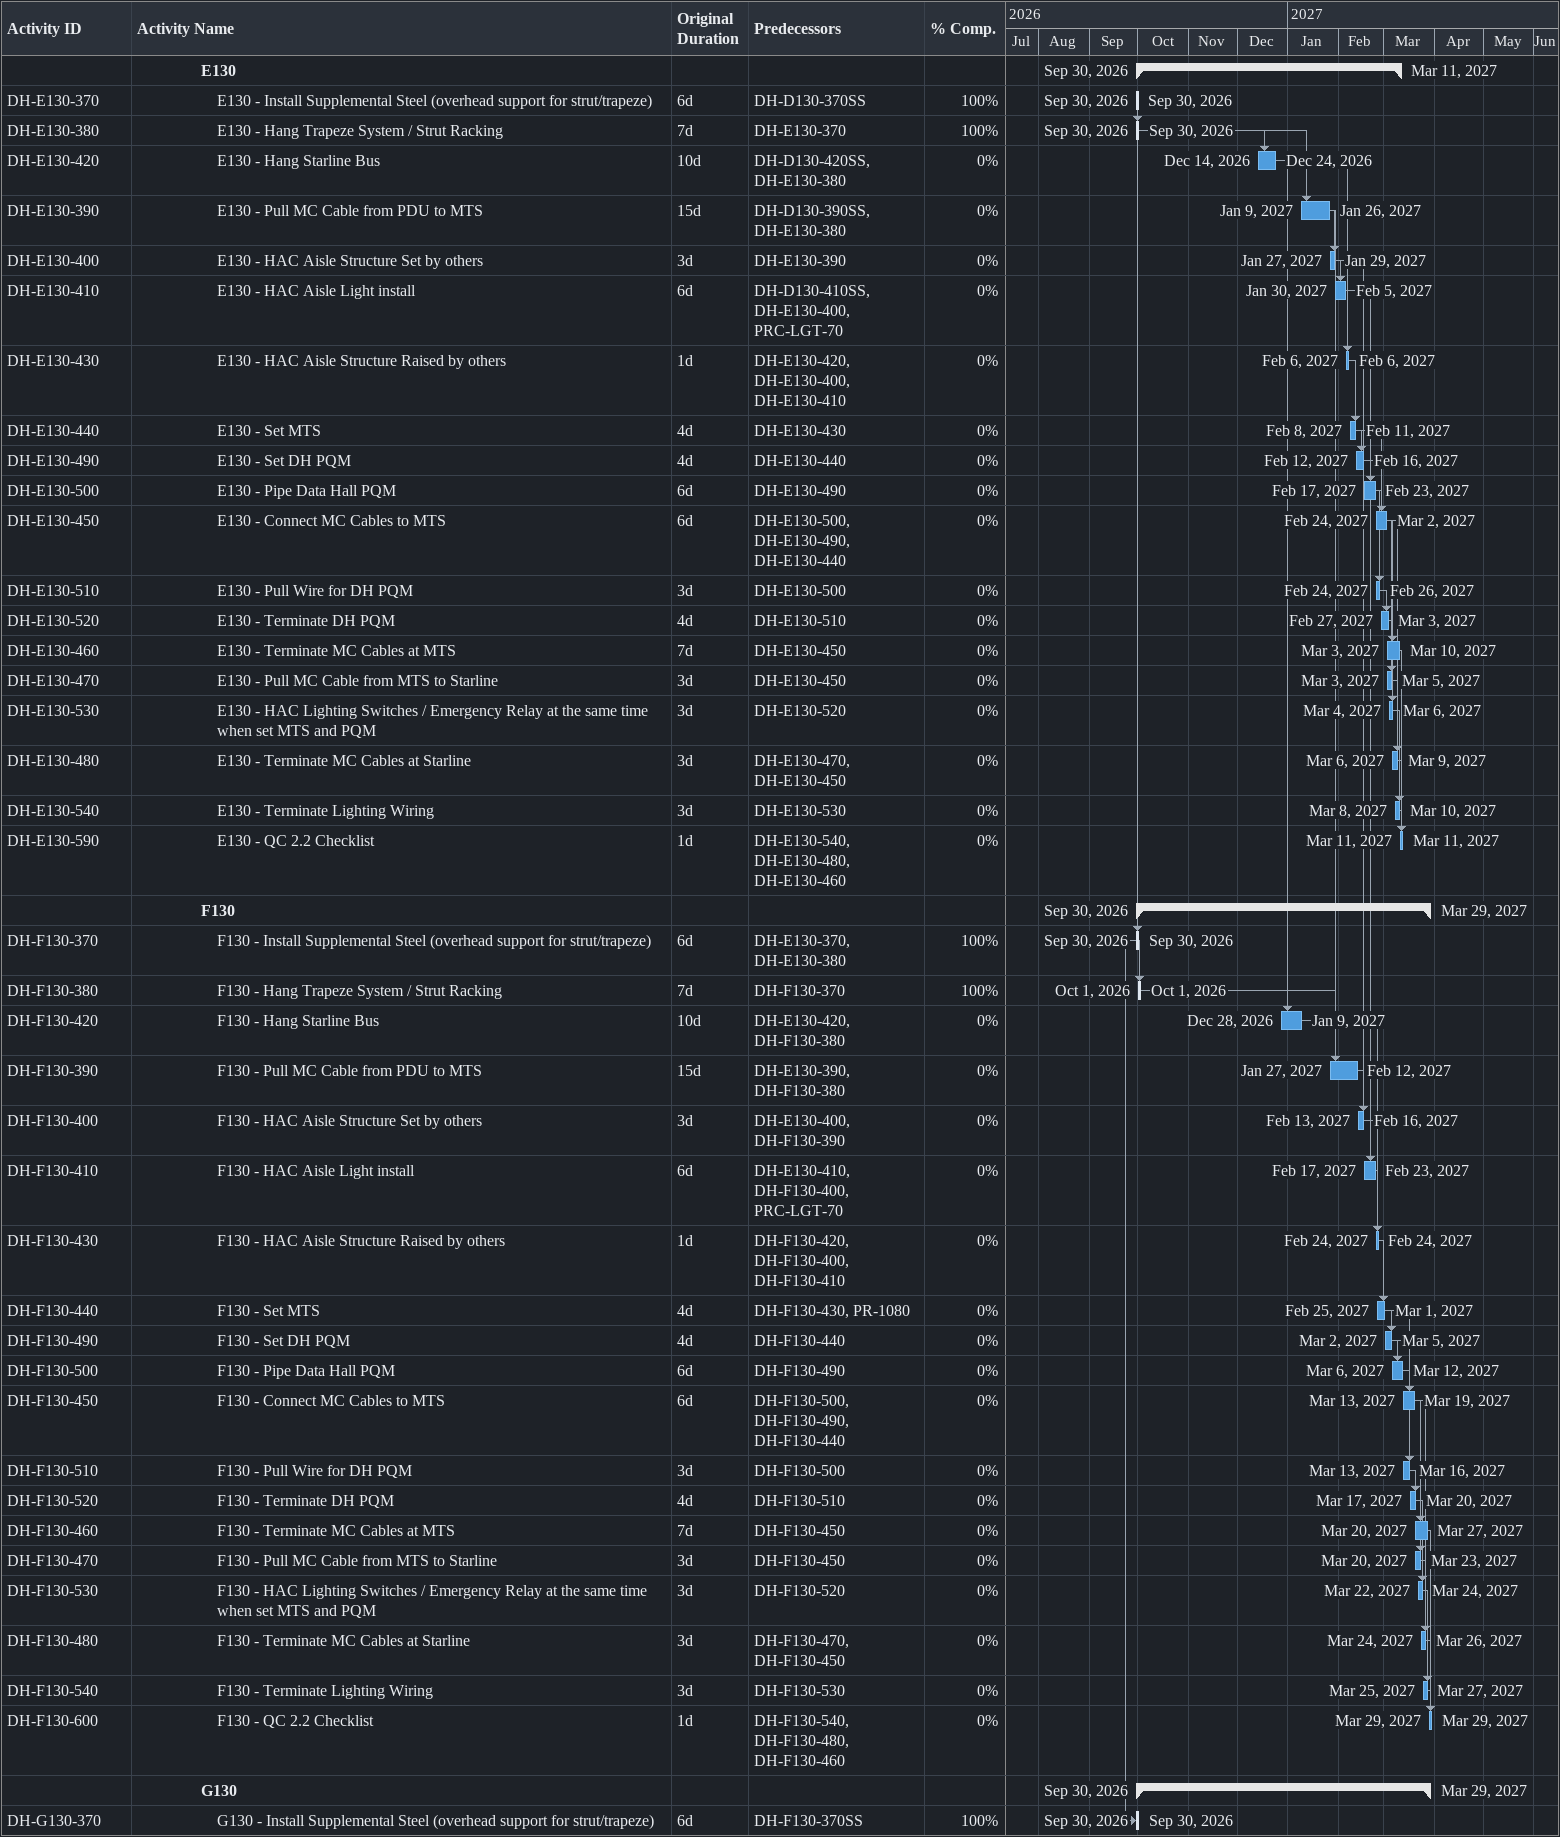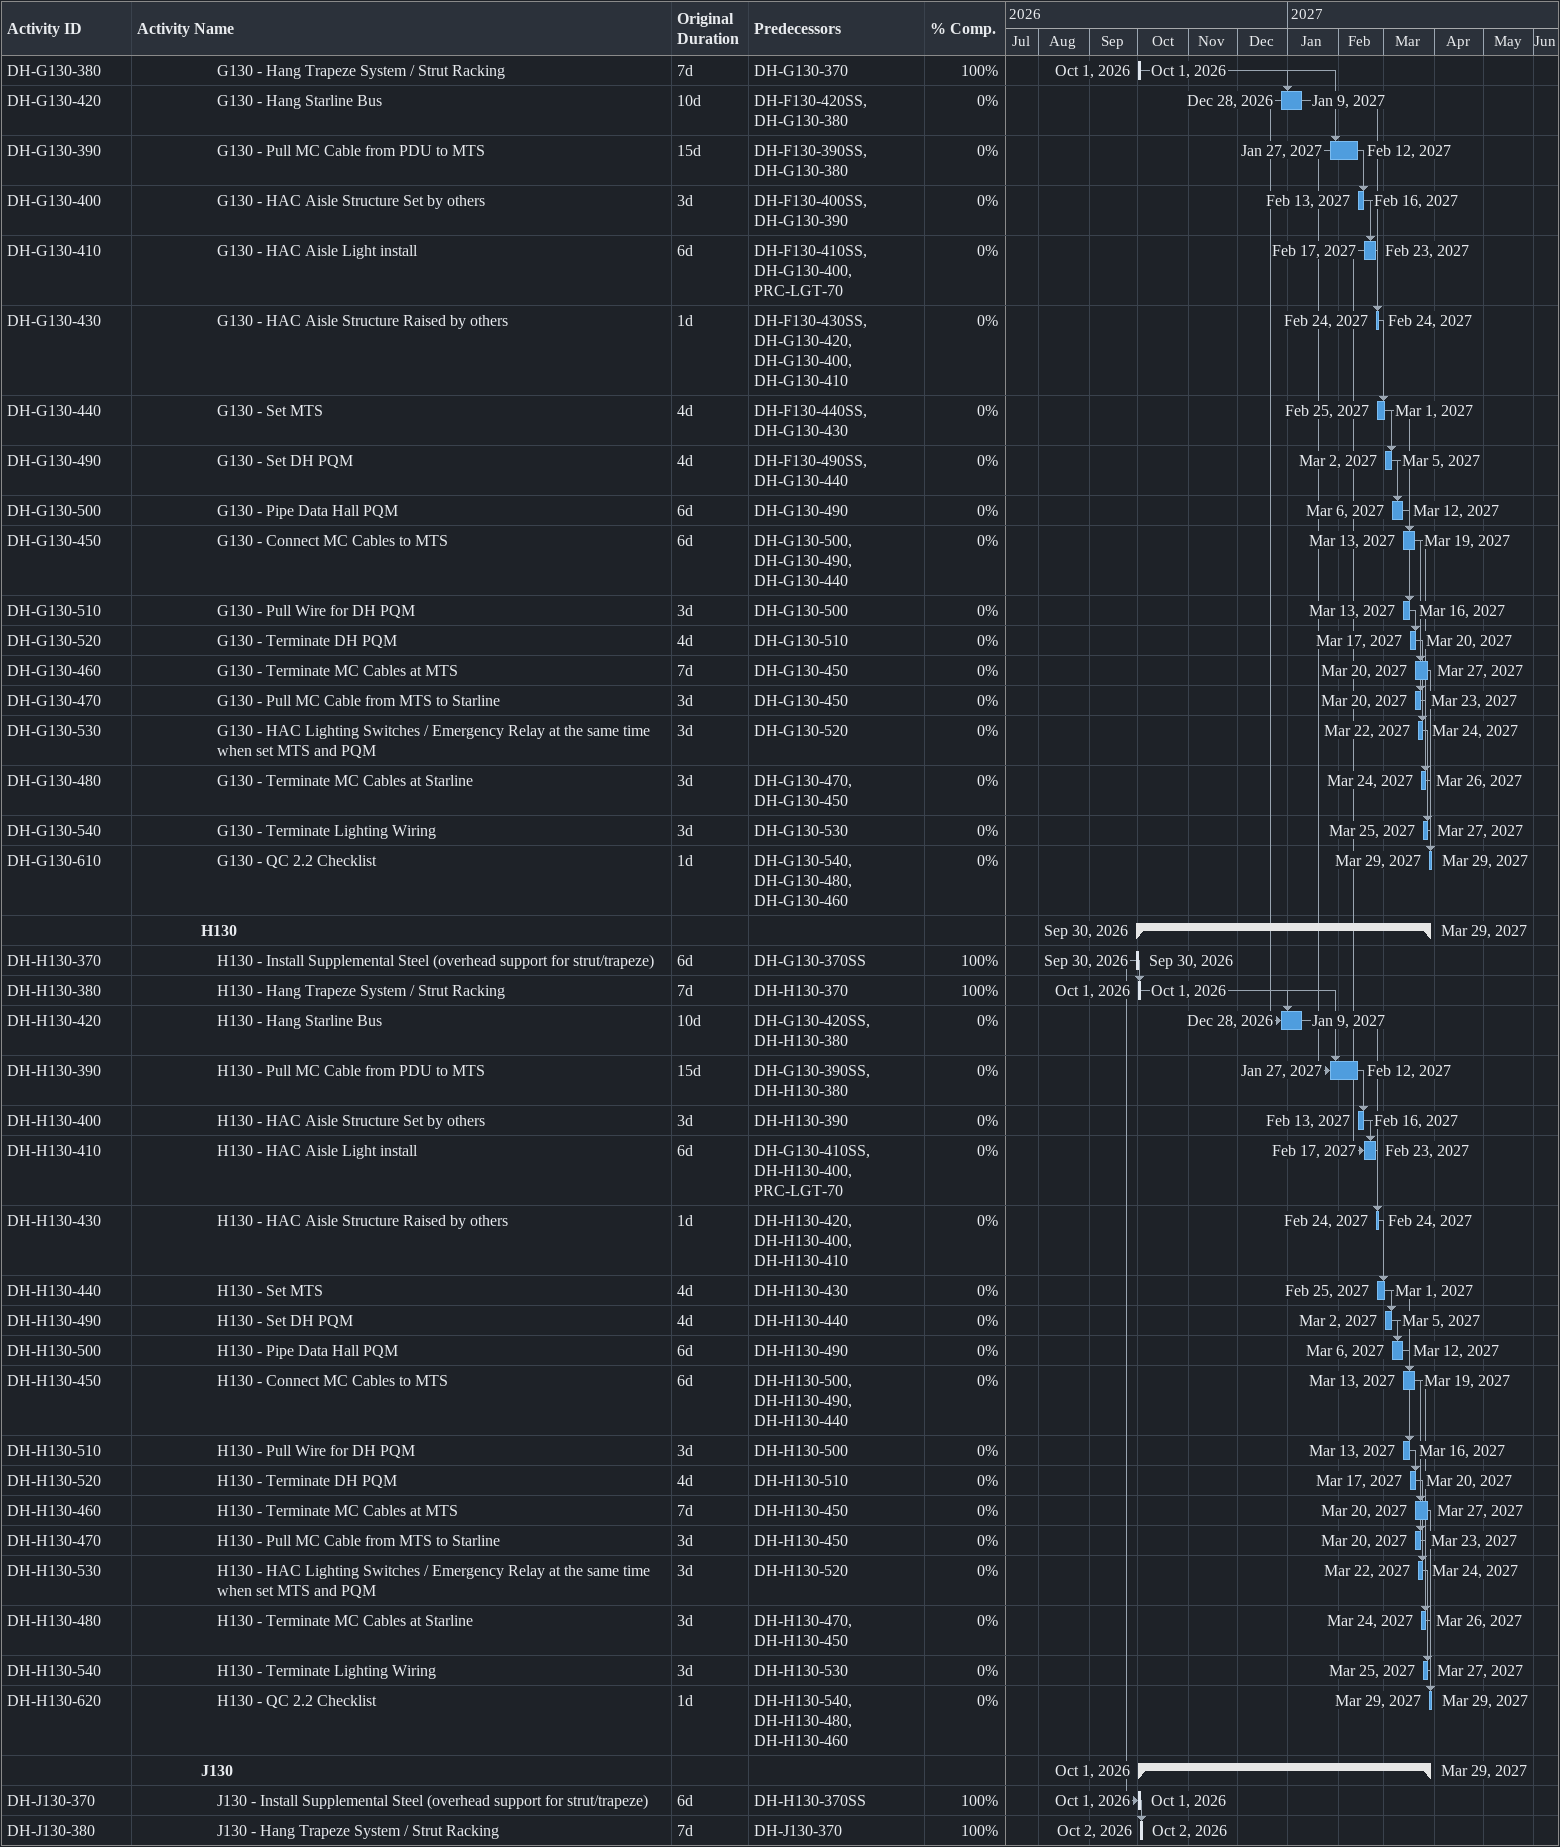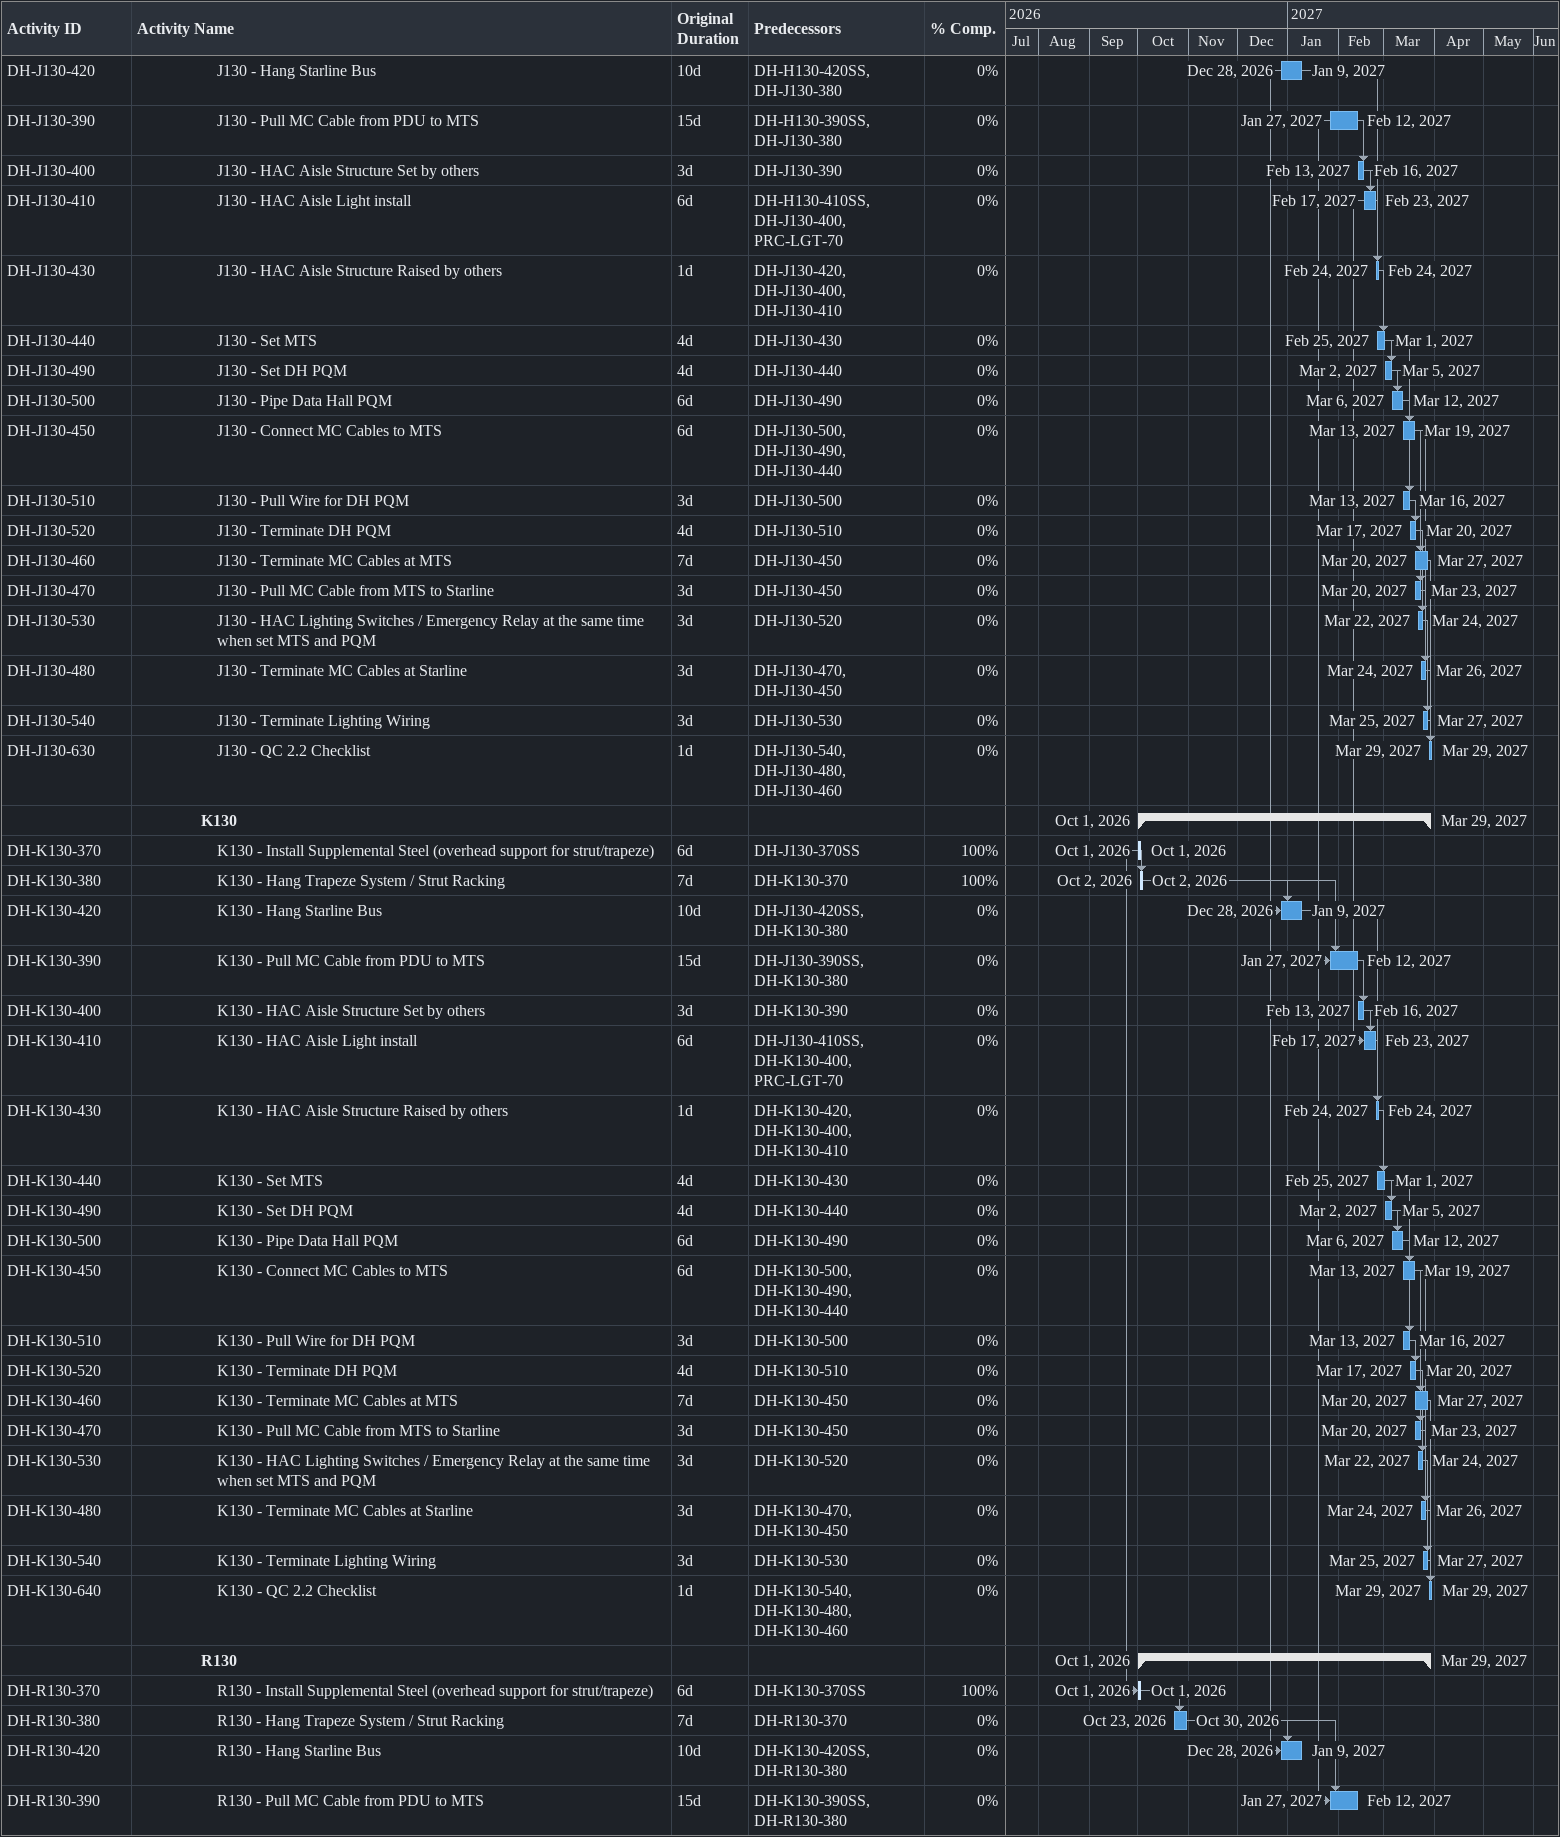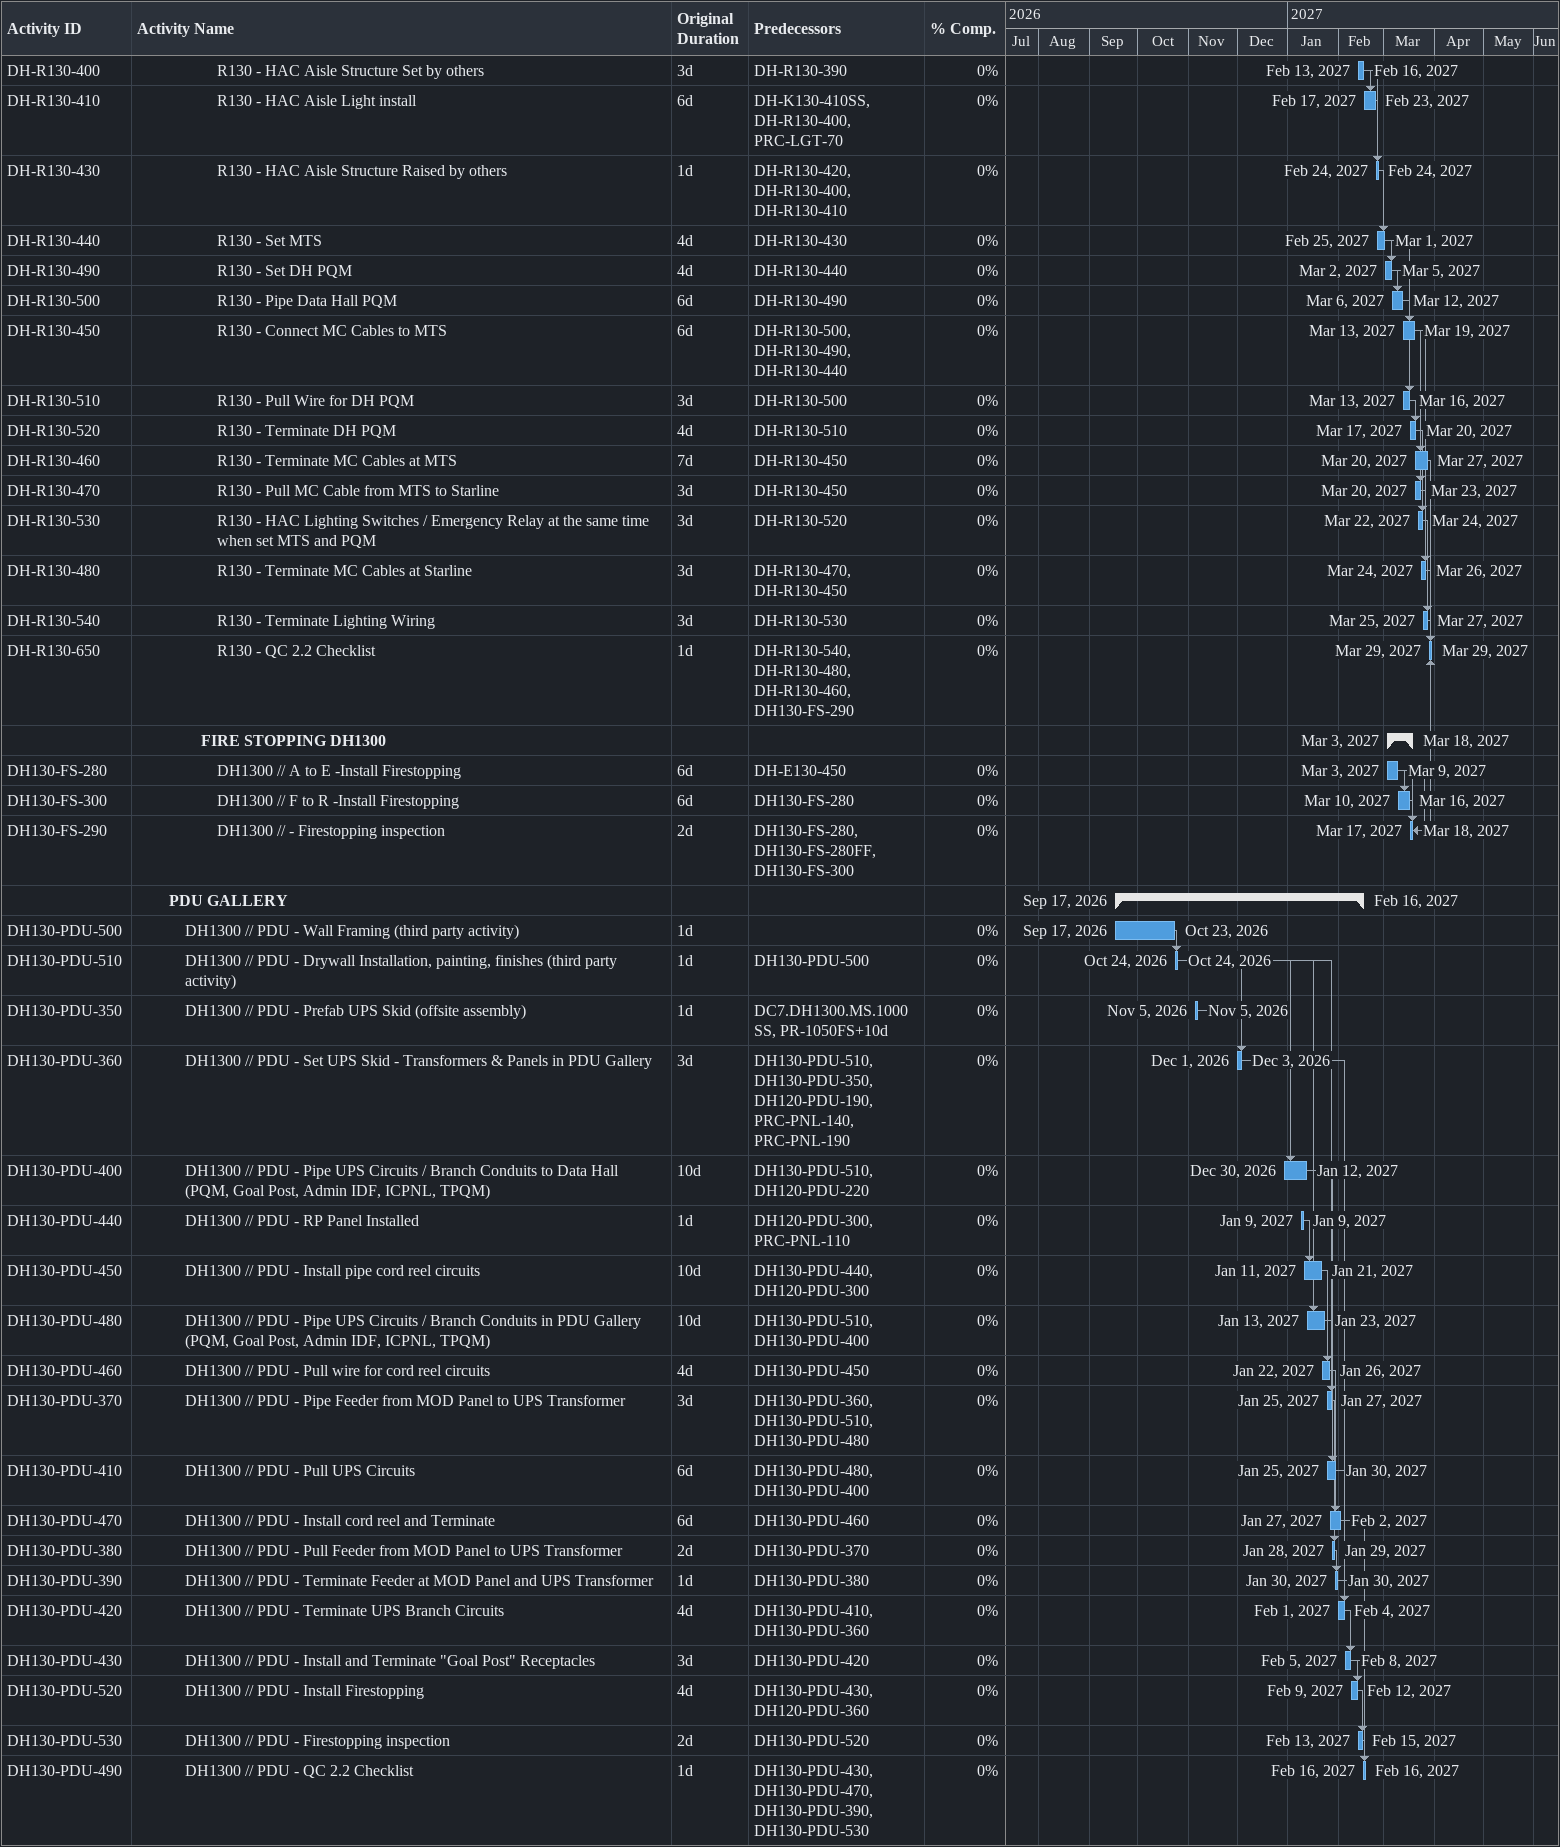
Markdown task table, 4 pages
| ID | Level | Task | Original duration | Start | Finish | Predecessors | % complete |
|---|---|---|---|---|---|---|---|
|  | 5 | **E130** |  | 2026-09-30 | 2027-03-11 |  |  |
| DH-E130-370 | 6 | E130 - Install Supplemental Steel (overhead support for strut/trapeze) | 6d | 2026-09-30 | 2026-09-30 | DH-D130-370SS | 100 |
| DH-E130-380 | 6 | E130 - Hang Trapeze System / Strut Racking | 7d | 2026-09-30 | 2026-09-30 | DH-E130-370 | 100 |
| DH-E130-420 | 6 | E130 - Hang Starline Bus | 10d | 2026-12-14 | 2026-12-24 | DH-D130-420SS, DH-E130-380 | 0 |
| DH-E130-390 | 6 | E130 - Pull MC Cable from PDU to MTS | 15d | 2027-01-09 | 2027-01-26 | DH-D130-390SS, DH-E130-380 | 0 |
| DH-E130-400 | 6 | E130 - HAC Aisle Structure Set by others | 3d | 2027-01-27 | 2027-01-29 | DH-E130-390 | 0 |
| DH-E130-410 | 6 | E130 - HAC Aisle Light install | 6d | 2027-01-30 | 2027-02-05 | DH-D130-410SS, DH-E130-400, PRC-LGT-70 | 0 |
| DH-E130-430 | 6 | E130 - HAC Aisle Structure Raised by others | 1d | 2027-02-06 | 2027-02-06 | DH-E130-420, DH-E130-400, DH-E130-410 | 0 |
| DH-E130-440 | 6 | E130 - Set MTS | 4d | 2027-02-08 | 2027-02-11 | DH-E130-430 | 0 |
| DH-E130-490 | 6 | E130 - Set DH PQM | 4d | 2027-02-12 | 2027-02-16 | DH-E130-440 | 0 |
| DH-E130-500 | 6 | E130 - Pipe Data Hall PQM | 6d | 2027-02-17 | 2027-02-23 | DH-E130-490 | 0 |
| DH-E130-450 | 6 | E130 - Connect MC Cables to MTS | 6d | 2027-02-24 | 2027-03-02 | DH-E130-500, DH-E130-490, DH-E130-440 | 0 |
| DH-E130-510 | 6 | E130 - Pull Wire for DH PQM | 3d | 2027-02-24 | 2027-02-26 | DH-E130-500 | 0 |
| DH-E130-520 | 6 | E130 - Terminate DH PQM | 4d | 2027-02-27 | 2027-03-03 | DH-E130-510 | 0 |
| DH-E130-460 | 6 | E130 - Terminate MC Cables at MTS | 7d | 2027-03-03 | 2027-03-10 | DH-E130-450 | 0 |
| DH-E130-470 | 6 | E130 - Pull MC Cable from MTS to Starline | 3d | 2027-03-03 | 2027-03-05 | DH-E130-450 | 0 |
| DH-E130-530 | 6 | E130 - HAC Lighting Switches / Emergency Relay at the same time when set MTS and PQM | 3d | 2027-03-04 | 2027-03-06 | DH-E130-520 | 0 |
| DH-E130-480 | 6 | E130 - Terminate MC Cables at Starline | 3d | 2027-03-06 | 2027-03-09 | DH-E130-470, DH-E130-450 | 0 |
| DH-E130-540 | 6 | E130 - Terminate Lighting Wiring | 3d | 2027-03-08 | 2027-03-10 | DH-E130-530 | 0 |
| DH-E130-590 | 6 | E130 - QC 2.2 Checklist | 1d | 2027-03-11 | 2027-03-11 | DH-E130-540, DH-E130-480, DH-E130-460 | 0 |
|  | 5 | **F130** |  | 2026-09-30 | 2027-03-29 |  |  |
| DH-F130-370 | 6 | F130 - Install Supplemental Steel (overhead support for strut/trapeze) | 6d | 2026-09-30 | 2026-09-30 | DH-E130-370, DH-E130-380 | 100 |
| DH-F130-380 | 6 | F130 - Hang Trapeze System / Strut Racking | 7d | 2026-10-01 | 2026-10-01 | DH-F130-370 | 100 |
| DH-F130-420 | 6 | F130 - Hang Starline Bus | 10d | 2026-12-28 | 2027-01-09 | DH-E130-420, DH-F130-380 | 0 |
| DH-F130-390 | 6 | F130 - Pull MC Cable from PDU to MTS | 15d | 2027-01-27 | 2027-02-12 | DH-E130-390, DH-F130-380 | 0 |
| DH-F130-400 | 6 | F130 - HAC Aisle Structure Set by others | 3d | 2027-02-13 | 2027-02-16 | DH-E130-400, DH-F130-390 | 0 |
| DH-F130-410 | 6 | F130 - HAC Aisle Light install | 6d | 2027-02-17 | 2027-02-23 | DH-E130-410, DH-F130-400, PRC-LGT-70 | 0 |
| DH-F130-430 | 6 | F130 - HAC Aisle Structure Raised by others | 1d | 2027-02-24 | 2027-02-24 | DH-F130-420, DH-F130-400, DH-F130-410 | 0 |
| DH-F130-440 | 6 | F130 - Set MTS | 4d | 2027-02-25 | 2027-03-01 | DH-F130-430, PR-1080 | 0 |
| DH-F130-490 | 6 | F130 - Set DH PQM | 4d | 2027-03-02 | 2027-03-05 | DH-F130-440 | 0 |
| DH-F130-500 | 6 | F130 - Pipe Data Hall PQM | 6d | 2027-03-06 | 2027-03-12 | DH-F130-490 | 0 |
| DH-F130-450 | 6 | F130 - Connect MC Cables to MTS | 6d | 2027-03-13 | 2027-03-19 | DH-F130-500, DH-F130-490, DH-F130-440 | 0 |
| DH-F130-510 | 6 | F130 - Pull Wire for DH PQM | 3d | 2027-03-13 | 2027-03-16 | DH-F130-500 | 0 |
| DH-F130-520 | 6 | F130 - Terminate DH PQM | 4d | 2027-03-17 | 2027-03-20 | DH-F130-510 | 0 |
| DH-F130-460 | 6 | F130 - Terminate MC Cables at MTS | 7d | 2027-03-20 | 2027-03-27 | DH-F130-450 | 0 |
| DH-F130-470 | 6 | F130 - Pull MC Cable from MTS to Starline | 3d | 2027-03-20 | 2027-03-23 | DH-F130-450 | 0 |
| DH-F130-530 | 6 | F130 - HAC Lighting Switches / Emergency Relay at the same time when set MTS and PQM | 3d | 2027-03-22 | 2027-03-24 | DH-F130-520 | 0 |
| DH-F130-480 | 6 | F130 - Terminate MC Cables at Starline | 3d | 2027-03-24 | 2027-03-26 | DH-F130-470, DH-F130-450 | 0 |
| DH-F130-540 | 6 | F130 - Terminate Lighting Wiring | 3d | 2027-03-25 | 2027-03-27 | DH-F130-530 | 0 |
| DH-F130-600 | 6 | F130 - QC 2.2 Checklist | 1d | 2027-03-29 | 2027-03-29 | DH-F130-540, DH-F130-480, DH-F130-460 | 0 |
|  | 5 | **G130** |  | 2026-09-30 | 2027-03-29 |  |  |
| DH-G130-370 | 6 | G130 - Install Supplemental Steel (overhead support for strut/trapeze) | 6d | 2026-09-30 | 2026-09-30 | DH-F130-370SS | 100 |
| DH-G130-380 | 6 | G130 - Hang Trapeze System / Strut Racking | 7d | 2026-10-01 | 2026-10-01 | DH-G130-370 | 100 |
| DH-G130-420 | 6 | G130 - Hang Starline Bus | 10d | 2026-12-28 | 2027-01-09 | DH-F130-420SS, DH-G130-380 | 0 |
| DH-G130-390 | 6 | G130 - Pull MC Cable from PDU to MTS | 15d | 2027-01-27 | 2027-02-12 | DH-F130-390SS, DH-G130-380 | 0 |
| DH-G130-400 | 6 | G130 - HAC Aisle Structure Set by others | 3d | 2027-02-13 | 2027-02-16 | DH-F130-400SS, DH-G130-390 | 0 |
| DH-G130-410 | 6 | G130 - HAC Aisle Light install | 6d | 2027-02-17 | 2027-02-23 | DH-F130-410SS, DH-G130-400, PRC-LGT-70 | 0 |
| DH-G130-430 | 6 | G130 - HAC Aisle Structure Raised by others | 1d | 2027-02-24 | 2027-02-24 | DH-F130-430SS, DH-G130-420, DH-G130-400, DH-G130-410 | 0 |
| DH-G130-440 | 6 | G130 - Set MTS | 4d | 2027-02-25 | 2027-03-01 | DH-F130-440SS, DH-G130-430 | 0 |
| DH-G130-490 | 6 | G130 - Set DH PQM | 4d | 2027-03-02 | 2027-03-05 | DH-F130-490SS, DH-G130-440 | 0 |
| DH-G130-500 | 6 | G130 - Pipe Data Hall PQM | 6d | 2027-03-06 | 2027-03-12 | DH-G130-490 | 0 |
| DH-G130-450 | 6 | G130 - Connect MC Cables to MTS | 6d | 2027-03-13 | 2027-03-19 | DH-G130-500, DH-G130-490, DH-G130-440 | 0 |
| DH-G130-510 | 6 | G130 - Pull Wire for DH PQM | 3d | 2027-03-13 | 2027-03-16 | DH-G130-500 | 0 |
| DH-G130-520 | 6 | G130 - Terminate DH PQM | 4d | 2027-03-17 | 2027-03-20 | DH-G130-510 | 0 |
| DH-G130-460 | 6 | G130 - Terminate MC Cables at MTS | 7d | 2027-03-20 | 2027-03-27 | DH-G130-450 | 0 |
| DH-G130-470 | 6 | G130 - Pull MC Cable from MTS to Starline | 3d | 2027-03-20 | 2027-03-23 | DH-G130-450 | 0 |
| DH-G130-530 | 6 | G130 - HAC Lighting Switches / Emergency Relay at the same time when set MTS and PQM | 3d | 2027-03-22 | 2027-03-24 | DH-G130-520 | 0 |
| DH-G130-480 | 6 | G130 - Terminate MC Cables at Starline | 3d | 2027-03-24 | 2027-03-26 | DH-G130-470, DH-G130-450 | 0 |
| DH-G130-540 | 6 | G130 - Terminate Lighting Wiring | 3d | 2027-03-25 | 2027-03-27 | DH-G130-530 | 0 |
| DH-G130-610 | 6 | G130 - QC 2.2 Checklist | 1d | 2027-03-29 | 2027-03-29 | DH-G130-540, DH-G130-480, DH-G130-460 | 0 |
|  | 5 | **H130** |  | 2026-09-30 | 2027-03-29 |  |  |
| DH-H130-370 | 6 | H130 - Install Supplemental Steel (overhead support for strut/trapeze) | 6d | 2026-09-30 | 2026-09-30 | DH-G130-370SS | 100 |
| DH-H130-380 | 6 | H130 - Hang Trapeze System / Strut Racking | 7d | 2026-10-01 | 2026-10-01 | DH-H130-370 | 100 |
| DH-H130-420 | 6 | H130 - Hang Starline Bus | 10d | 2026-12-28 | 2027-01-09 | DH-G130-420SS, DH-H130-380 | 0 |
| DH-H130-390 | 6 | H130 - Pull MC Cable from PDU to MTS | 15d | 2027-01-27 | 2027-02-12 | DH-G130-390SS, DH-H130-380 | 0 |
| DH-H130-400 | 6 | H130 - HAC Aisle Structure Set by others | 3d | 2027-02-13 | 2027-02-16 | DH-H130-390 | 0 |
| DH-H130-410 | 6 | H130 - HAC Aisle Light install | 6d | 2027-02-17 | 2027-02-23 | DH-G130-410SS, DH-H130-400, PRC-LGT-70 | 0 |
| DH-H130-430 | 6 | H130 - HAC Aisle Structure Raised by others | 1d | 2027-02-24 | 2027-02-24 | DH-H130-420, DH-H130-400, DH-H130-410 | 0 |
| DH-H130-440 | 6 | H130 - Set MTS | 4d | 2027-02-25 | 2027-03-01 | DH-H130-430 | 0 |
| DH-H130-490 | 6 | H130 - Set DH PQM | 4d | 2027-03-02 | 2027-03-05 | DH-H130-440 | 0 |
| DH-H130-500 | 6 | H130 - Pipe Data Hall PQM | 6d | 2027-03-06 | 2027-03-12 | DH-H130-490 | 0 |
| DH-H130-450 | 6 | H130 - Connect MC Cables to MTS | 6d | 2027-03-13 | 2027-03-19 | DH-H130-500, DH-H130-490, DH-H130-440 | 0 |
| DH-H130-510 | 6 | H130 - Pull Wire for DH PQM | 3d | 2027-03-13 | 2027-03-16 | DH-H130-500 | 0 |
| DH-H130-520 | 6 | H130 - Terminate DH PQM | 4d | 2027-03-17 | 2027-03-20 | DH-H130-510 | 0 |
| DH-H130-460 | 6 | H130 - Terminate MC Cables at MTS | 7d | 2027-03-20 | 2027-03-27 | DH-H130-450 | 0 |
| DH-H130-470 | 6 | H130 - Pull MC Cable from MTS to Starline | 3d | 2027-03-20 | 2027-03-23 | DH-H130-450 | 0 |
| DH-H130-530 | 6 | H130 - HAC Lighting Switches / Emergency Relay at the same time when set MTS and PQM | 3d | 2027-03-22 | 2027-03-24 | DH-H130-520 | 0 |
| DH-H130-480 | 6 | H130 - Terminate MC Cables at Starline | 3d | 2027-03-24 | 2027-03-26 | DH-H130-470, DH-H130-450 | 0 |
| DH-H130-540 | 6 | H130 - Terminate Lighting Wiring | 3d | 2027-03-25 | 2027-03-27 | DH-H130-530 | 0 |
| DH-H130-620 | 6 | H130 - QC 2.2 Checklist | 1d | 2027-03-29 | 2027-03-29 | DH-H130-540, DH-H130-480, DH-H130-460 | 0 |
|  | 5 | **J130** |  | 2026-10-01 | 2027-03-29 |  |  |
| DH-J130-370 | 6 | J130 - Install Supplemental Steel (overhead support for strut/trapeze) | 6d | 2026-10-01 | 2026-10-01 | DH-H130-370SS | 100 |
| DH-J130-380 | 6 | J130 - Hang Trapeze System / Strut Racking | 7d | 2026-10-02 | 2026-10-02 | DH-J130-370 | 100 |
| DH-J130-420 | 6 | J130 - Hang Starline Bus | 10d | 2026-12-28 | 2027-01-09 | DH-H130-420SS, DH-J130-380 | 0 |
| DH-J130-390 | 6 | J130 - Pull MC Cable from PDU to MTS | 15d | 2027-01-27 | 2027-02-12 | DH-H130-390SS, DH-J130-380 | 0 |
| DH-J130-400 | 6 | J130 - HAC Aisle Structure Set by others | 3d | 2027-02-13 | 2027-02-16 | DH-J130-390 | 0 |
| DH-J130-410 | 6 | J130 - HAC Aisle Light install | 6d | 2027-02-17 | 2027-02-23 | DH-H130-410SS, DH-J130-400, PRC-LGT-70 | 0 |
| DH-J130-430 | 6 | J130 - HAC Aisle Structure Raised by others | 1d | 2027-02-24 | 2027-02-24 | DH-J130-420, DH-J130-400, DH-J130-410 | 0 |
| DH-J130-440 | 6 | J130 - Set MTS | 4d | 2027-02-25 | 2027-03-01 | DH-J130-430 | 0 |
| DH-J130-490 | 6 | J130 - Set DH PQM | 4d | 2027-03-02 | 2027-03-05 | DH-J130-440 | 0 |
| DH-J130-500 | 6 | J130 - Pipe Data Hall PQM | 6d | 2027-03-06 | 2027-03-12 | DH-J130-490 | 0 |
| DH-J130-450 | 6 | J130 - Connect MC Cables to MTS | 6d | 2027-03-13 | 2027-03-19 | DH-J130-500, DH-J130-490, DH-J130-440 | 0 |
| DH-J130-510 | 6 | J130 - Pull Wire for DH PQM | 3d | 2027-03-13 | 2027-03-16 | DH-J130-500 | 0 |
| DH-J130-520 | 6 | J130 - Terminate DH PQM | 4d | 2027-03-17 | 2027-03-20 | DH-J130-510 | 0 |
| DH-J130-460 | 6 | J130 - Terminate MC Cables at MTS | 7d | 2027-03-20 | 2027-03-27 | DH-J130-450 | 0 |
| DH-J130-470 | 6 | J130 - Pull MC Cable from MTS to Starline | 3d | 2027-03-20 | 2027-03-23 | DH-J130-450 | 0 |
| DH-J130-530 | 6 | J130 - HAC Lighting Switches / Emergency Relay at the same time when set MTS and PQM | 3d | 2027-03-22 | 2027-03-24 | DH-J130-520 | 0 |
| DH-J130-480 | 6 | J130 - Terminate MC Cables at Starline | 3d | 2027-03-24 | 2027-03-26 | DH-J130-470, DH-J130-450 | 0 |
| DH-J130-540 | 6 | J130 - Terminate Lighting Wiring | 3d | 2027-03-25 | 2027-03-27 | DH-J130-530 | 0 |
| DH-J130-630 | 6 | J130 - QC 2.2 Checklist | 1d | 2027-03-29 | 2027-03-29 | DH-J130-540, DH-J130-480, DH-J130-460 | 0 |
|  | 5 | **K130** |  | 2026-10-01 | 2027-03-29 |  |  |
| DH-K130-370 | 6 | K130 - Install Supplemental Steel (overhead support for strut/trapeze) | 6d | 2026-10-01 | 2026-10-01 | DH-J130-370SS | 100 |
| DH-K130-380 | 6 | K130 - Hang Trapeze System / Strut Racking | 7d | 2026-10-02 | 2026-10-02 | DH-K130-370 | 100 |
| DH-K130-420 | 6 | K130 - Hang Starline Bus | 10d | 2026-12-28 | 2027-01-09 | DH-J130-420SS, DH-K130-380 | 0 |
| DH-K130-390 | 6 | K130 - Pull MC Cable from PDU to MTS | 15d | 2027-01-27 | 2027-02-12 | DH-J130-390SS, DH-K130-380 | 0 |
| DH-K130-400 | 6 | K130 - HAC Aisle Structure Set by others | 3d | 2027-02-13 | 2027-02-16 | DH-K130-390 | 0 |
| DH-K130-410 | 6 | K130 - HAC Aisle Light install | 6d | 2027-02-17 | 2027-02-23 | DH-J130-410SS, DH-K130-400, PRC-LGT-70 | 0 |
| DH-K130-430 | 6 | K130 - HAC Aisle Structure Raised by others | 1d | 2027-02-24 | 2027-02-24 | DH-K130-420, DH-K130-400, DH-K130-410 | 0 |
| DH-K130-440 | 6 | K130 - Set MTS | 4d | 2027-02-25 | 2027-03-01 | DH-K130-430 | 0 |
| DH-K130-490 | 6 | K130 - Set DH PQM | 4d | 2027-03-02 | 2027-03-05 | DH-K130-440 | 0 |
| DH-K130-500 | 6 | K130 - Pipe Data Hall PQM | 6d | 2027-03-06 | 2027-03-12 | DH-K130-490 | 0 |
| DH-K130-450 | 6 | K130 - Connect MC Cables to MTS | 6d | 2027-03-13 | 2027-03-19 | DH-K130-500, DH-K130-490, DH-K130-440 | 0 |
| DH-K130-510 | 6 | K130 - Pull Wire for DH PQM | 3d | 2027-03-13 | 2027-03-16 | DH-K130-500 | 0 |
| DH-K130-520 | 6 | K130 - Terminate DH PQM | 4d | 2027-03-17 | 2027-03-20 | DH-K130-510 | 0 |
| DH-K130-460 | 6 | K130 - Terminate MC Cables at MTS | 7d | 2027-03-20 | 2027-03-27 | DH-K130-450 | 0 |
| DH-K130-470 | 6 | K130 - Pull MC Cable from MTS to Starline | 3d | 2027-03-20 | 2027-03-23 | DH-K130-450 | 0 |
| DH-K130-530 | 6 | K130 - HAC Lighting Switches / Emergency Relay at the same time when set MTS and PQM | 3d | 2027-03-22 | 2027-03-24 | DH-K130-520 | 0 |
| DH-K130-480 | 6 | K130 - Terminate MC Cables at Starline | 3d | 2027-03-24 | 2027-03-26 | DH-K130-470, DH-K130-450 | 0 |
| DH-K130-540 | 6 | K130 - Terminate Lighting Wiring | 3d | 2027-03-25 | 2027-03-27 | DH-K130-530 | 0 |
| DH-K130-640 | 6 | K130 - QC 2.2 Checklist | 1d | 2027-03-29 | 2027-03-29 | DH-K130-540, DH-K130-480, DH-K130-460 | 0 |
|  | 5 | **R130** |  | 2026-10-01 | 2027-03-29 |  |  |
| DH-R130-370 | 6 | R130 - Install Supplemental Steel (overhead support for strut/trapeze) | 6d | 2026-10-01 | 2026-10-01 | DH-K130-370SS | 100 |
| DH-R130-380 | 6 | R130 - Hang Trapeze System / Strut Racking | 7d | 2026-10-23 | 2026-10-30 | DH-R130-370 | 0 |
| DH-R130-420 | 6 | R130 - Hang Starline Bus | 10d | 2026-12-28 | 2027-01-09 | DH-K130-420SS, DH-R130-380 | 0 |
| DH-R130-390 | 6 | R130 - Pull MC Cable from PDU to MTS | 15d | 2027-01-27 | 2027-02-12 | DH-K130-390SS, DH-R130-380 | 0 |
| DH-R130-400 | 6 | R130 - HAC Aisle Structure Set by others | 3d | 2027-02-13 | 2027-02-16 | DH-R130-390 | 0 |
| DH-R130-410 | 6 | R130 - HAC Aisle Light install | 6d | 2027-02-17 | 2027-02-23 | DH-K130-410SS, DH-R130-400, PRC-LGT-70 | 0 |
| DH-R130-430 | 6 | R130 - HAC Aisle Structure Raised by others | 1d | 2027-02-24 | 2027-02-24 | DH-R130-420, DH-R130-400, DH-R130-410 | 0 |
| DH-R130-440 | 6 | R130 - Set MTS | 4d | 2027-02-25 | 2027-03-01 | DH-R130-430 | 0 |
| DH-R130-490 | 6 | R130 - Set DH PQM | 4d | 2027-03-02 | 2027-03-05 | DH-R130-440 | 0 |
| DH-R130-500 | 6 | R130 - Pipe Data Hall PQM | 6d | 2027-03-06 | 2027-03-12 | DH-R130-490 | 0 |
| DH-R130-450 | 6 | R130 - Connect MC Cables to MTS | 6d | 2027-03-13 | 2027-03-19 | DH-R130-500, DH-R130-490, DH-R130-440 | 0 |
| DH-R130-510 | 6 | R130 - Pull Wire for DH PQM | 3d | 2027-03-13 | 2027-03-16 | DH-R130-500 | 0 |
| DH-R130-520 | 6 | R130 - Terminate DH PQM | 4d | 2027-03-17 | 2027-03-20 | DH-R130-510 | 0 |
| DH-R130-460 | 6 | R130 - Terminate MC Cables at MTS | 7d | 2027-03-20 | 2027-03-27 | DH-R130-450 | 0 |
| DH-R130-470 | 6 | R130 - Pull MC Cable from MTS to Starline | 3d | 2027-03-20 | 2027-03-23 | DH-R130-450 | 0 |
| DH-R130-530 | 6 | R130 - HAC Lighting Switches / Emergency Relay at the same time when set MTS and PQM | 3d | 2027-03-22 | 2027-03-24 | DH-R130-520 | 0 |
| DH-R130-480 | 6 | R130 - Terminate MC Cables at Starline | 3d | 2027-03-24 | 2027-03-26 | DH-R130-470, DH-R130-450 | 0 |
| DH-R130-540 | 6 | R130 - Terminate Lighting Wiring | 3d | 2027-03-25 | 2027-03-27 | DH-R130-530 | 0 |
| DH-R130-650 | 6 | R130 - QC 2.2 Checklist | 1d | 2027-03-29 | 2027-03-29 | DH-R130-540, DH-R130-480, DH-R130-460, DH130-FS-290 | 0 |
|  | 5 | **FIRE STOPPING DH1300** |  | 2027-03-03 | 2027-03-18 |  |  |
| DH130-FS-280 | 6 | DH1300 // A to E -Install Firestopping | 6d | 2027-03-03 | 2027-03-09 | DH-E130-450 | 0 |
| DH130-FS-300 | 6 | DH1300 // F to R -Install Firestopping | 6d | 2027-03-10 | 2027-03-16 | DH130-FS-280 | 0 |
| DH130-FS-290 | 6 | DH1300 // - Firestopping inspection | 2d | 2027-03-17 | 2027-03-18 | DH130-FS-280, DH130-FS-280FF, DH130-FS-300 | 0 |
|  | 3 | **PDU GALLERY** |  | 2026-09-17 | 2027-02-16 |  |  |
| DH130-PDU-500 | 4 | DH1300 // PDU - Wall Framing (third party activity) | 1d | 2026-09-17 | 2026-10-23 |  | 0 |
| DH130-PDU-510 | 4 | DH1300 // PDU - Drywall Installation, painting, finishes (third party activity) | 1d | 2026-10-24 | 2026-10-24 | DH130-PDU-500 | 0 |
| DH130-PDU-350 | 4 | DH1300 // PDU - Prefab UPS Skid (offsite assembly) | 1d | 2026-11-05 | 2026-11-05 | DC7.DH1300.MS.1000SS, PR-1050FS+10d | 0 |
| DH130-PDU-360 | 4 | DH1300 // PDU - Set UPS Skid - Transformers & Panels in PDU Gallery | 3d | 2026-12-01 | 2026-12-03 | DH130-PDU-510, DH130-PDU-350, DH120-PDU-190, PRC-PNL-140, PRC-PNL-190 | 0 |
| DH130-PDU-400 | 4 | DH1300 // PDU - Pipe UPS Circuits / Branch Conduits to Data Hall (PQM, Goal Post, Admin IDF, ICPNL, TPQM) | 10d | 2026-12-30 | 2027-01-12 | DH130-PDU-510, DH120-PDU-220 | 0 |
| DH130-PDU-440 | 4 | DH1300 // PDU - RP Panel Installed | 1d | 2027-01-09 | 2027-01-09 | DH120-PDU-300, PRC-PNL-110 | 0 |
| DH130-PDU-450 | 4 | DH1300 // PDU - Install pipe cord reel circuits | 10d | 2027-01-11 | 2027-01-21 | DH130-PDU-440, DH120-PDU-300 | 0 |
| DH130-PDU-480 | 4 | DH1300 // PDU - Pipe UPS Circuits / Branch Conduits in PDU Gallery (PQM, Goal Post, Admin IDF, ICPNL, TPQM) | 10d | 2027-01-13 | 2027-01-23 | DH130-PDU-510, DH130-PDU-400 | 0 |
| DH130-PDU-460 | 4 | DH1300 // PDU - Pull wire for cord reel circuits | 4d | 2027-01-22 | 2027-01-26 | DH130-PDU-450 | 0 |
| DH130-PDU-370 | 4 | DH1300 // PDU - Pipe Feeder from MOD Panel to UPS Transformer | 3d | 2027-01-25 | 2027-01-27 | DH130-PDU-360, DH130-PDU-510, DH130-PDU-480 | 0 |
| DH130-PDU-410 | 4 | DH1300 // PDU - Pull UPS Circuits | 6d | 2027-01-25 | 2027-01-30 | DH130-PDU-480, DH130-PDU-400 | 0 |
| DH130-PDU-470 | 4 | DH1300 // PDU - Install cord reel and Terminate | 6d | 2027-01-27 | 2027-02-02 | DH130-PDU-460 | 0 |
| DH130-PDU-380 | 4 | DH1300 // PDU - Pull Feeder from MOD Panel to UPS Transformer | 2d | 2027-01-28 | 2027-01-29 | DH130-PDU-370 | 0 |
| DH130-PDU-390 | 4 | DH1300 // PDU - Terminate Feeder at MOD Panel and UPS Transformer | 1d | 2027-01-30 | 2027-01-30 | DH130-PDU-380 | 0 |
| DH130-PDU-420 | 4 | DH1300 // PDU - Terminate UPS Branch Circuits | 4d | 2027-02-01 | 2027-02-04 | DH130-PDU-410, DH130-PDU-360 | 0 |
| DH130-PDU-430 | 4 | DH1300 // PDU - Install and Terminate "Goal Post" Receptacles | 3d | 2027-02-05 | 2027-02-08 | DH130-PDU-420 | 0 |
| DH130-PDU-520 | 4 | DH1300 // PDU - Install Firestopping | 4d | 2027-02-09 | 2027-02-12 | DH130-PDU-430, DH120-PDU-360 | 0 |
| DH130-PDU-530 | 4 | DH1300 // PDU - Firestopping inspection | 2d | 2027-02-13 | 2027-02-15 | DH130-PDU-520 | 0 |
| DH130-PDU-490 | 4 | DH1300 // PDU - QC 2.2 Checklist | 1d | 2027-02-16 | 2027-02-16 | DH130-PDU-430, DH130-PDU-470, DH130-PDU-390, DH130-PDU-530 | 0 |
